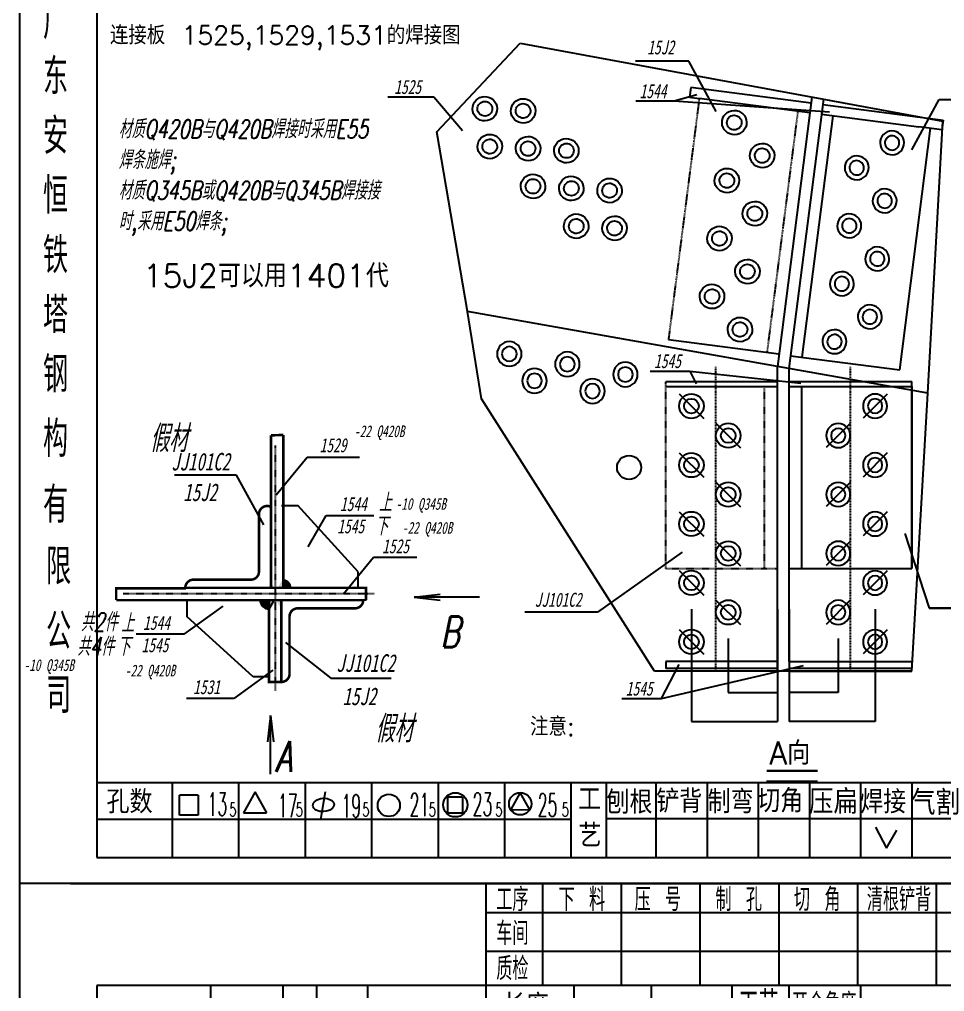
# Model space of a CAD drawing. Header units: millimetres. Extents: x -1378 to 644, y -1773 to 1979.
# Drawn here: x -785.7 to -604.8, y -1582.9 to -1392.9 of the extents above; entities that cross this region are included whole.
import ezdxf
from ezdxf.enums import TextEntityAlignment as Align

# ---------------------------------------------------------------- set-up
doc = ezdxf.new("R2010")
doc.units = ezdxf.units.MM
for name, pattern in [('LPY5', [0.5, 0.25, -0.125, 0, -0.125]), ('LPY8', [0.009000000000000001, 0.005, -0.004]), ('LPY9', [0.025, 0.015, -0.005, 0, -0.005])]:
    doc.linetypes.add(name, pattern=pattern)
for name, color, linetype in [('1', 7, 'Continuous'), ('19', 7, 'Continuous'), ('21', 7, 'Continuous'), ('22', 7, 'Continuous'), ('6', 7, 'Continuous'), ('7', 7, 'Continuous')]:
    doc.layers.add(name, color=color, linetype=linetype)
doc.styles.add('hz', font='txt.shx', dxfattribs={"width": 0.7, "oblique": 12, "bigfont": 'hztxt.shx'})
doc.dimstyles.new('ISO-25', dxfattribs={"dimscale": 0.001, "dimtxt": 2.5, "dimasz": 2.5, "dimexe": 1.25, "dimexo": 0.625, "dimtad": 1, "dimtxsty": 'Standard', "dimcen": 2.5, "dimadec": 0, "dimazin": 0, "dimtfac": 1, "dimtmove": 0, "dimatfit": 3, "dimfxl": 0, "dimarcsym": 0})

# ---------------------------------------------------------------- blocks, each defined once
blk = doc.blocks.new('d1')
at = {"color": 30}
blk.add_line((1, 1), (-1, -1), dxfattribs=at)
at = {"color": 21}
for radius in [1, 0.6]:
    blk.add_circle((0, 0), radius, dxfattribs=at)
blk = doc.blocks.new('d0')
at = {"color": 21}
for radius in [1, 0.6]:
    blk.add_circle((0, 0), radius, dxfattribs=at)
blk = doc.blocks.new('c0')
at = {"color": 21}
blk.add_circle((0, 0), 1, dxfattribs=at)
blk = doc.blocks.new('*D120')
at = {"layer": '1', "color": 0, "lineweight": -2}
for p, q in [((-654.3160713212834, -1508.166109338882), (-654.3160713212834, -1530.162613357081)), ((-637.5160713222738, -1508.166109338882), (-637.5160713222738, -1530.162613357081)), ((-654.3135713212833, -1530.161363357081), (-637.5185713222738, -1530.161363357081))]:
    blk.add_line(p, q, dxfattribs=at)
at = {"layer": '1', "color": 0}
for points in [[(-654.3135713212833, -1530.160946690415), (-654.3135713212833, -1530.161780023748), (-654.3160713212834, -1530.161363357081)], [(-637.5185713222738, -1530.160946690415), (-637.5185713222738, -1530.161780023748), (-637.5160713222738, -1530.161363357081)]]:
    blk.add_solid(points, dxfattribs=at)
at = {"layer": 'Defpoints', "color": 0}
for p in [(-654.3160713212834, -1508.165484338882, -0.005358334493692849), (-637.5160713222738, -1508.165484338882, -0.005540782653189367), (-637.5160713222738, -1530.161363357081)]:
    blk.add_point(p, dxfattribs=at)
at = {"layer": '1', "color": 0, "insert": (-645.9160713217786, -1530.159488357081), "char_height": 0.0025, "attachment_point": 5}
blk.add_mtext('176', dxfattribs=at)
blk = doc.blocks.new('*D121')
at = {"layer": '1', "color": 0, "lineweight": -2}
for p, q in [((-647.116171172046, -1513.926109338881), (-647.116171172046, -1524.474274561481)), ((-637.5160713222733, -1513.926109338881), (-637.5160713222733, -1524.474274561481)), ((-647.113671172046, -1524.473024561481), (-637.5185713222734, -1524.473024561481))]:
    blk.add_line(p, q, dxfattribs=at)
at = {"layer": '1', "color": 0}
for points in [[(-647.113671172046, -1524.472607894814), (-647.113671172046, -1524.473441228148), (-647.116171172046, -1524.473024561481)], [(-637.5185713222734, -1524.472607894814), (-637.5185713222734, -1524.473441228148), (-637.5160713222733, -1524.473024561481)]]:
    blk.add_solid(points, dxfattribs=at)
at = {"layer": 'Defpoints', "color": 0}
for p in [(-647.116171172046, -1513.925484338881, -0.005333489610512714), (-637.5160713222733, -1513.925484338881, -0.005540782653189171), (-637.5160713222733, -1524.473024561481)]:
    blk.add_point(p, dxfattribs=at)
at = {"layer": '1', "color": 0, "insert": (-642.3161212471597, -1524.471149561481), "char_height": 0.0025, "attachment_point": 5}
blk.add_mtext('101', dxfattribs=at)
blk = doc.blocks.new('*D122')
at = {"layer": '1', "color": 0, "lineweight": -2}
for p, q in [((-635.212081514014, -1508.166109338853), (-635.212081514014, -1530.162613357081)), ((-618.4118213535205, -1508.166109338853), (-618.4118213535205, -1530.162613357081)), ((-618.4143213535206, -1530.161363357081), (-635.209581514014, -1530.161363357081))]:
    blk.add_line(p, q, dxfattribs=at)
at = {"layer": '1', "color": 0}
for points in [[(-635.209581514014, -1530.160946690415), (-635.209581514014, -1530.161780023748), (-635.212081514014, -1530.161363357081)], [(-618.4143213535206, -1530.160946690415), (-618.4143213535206, -1530.161780023748), (-618.4118213535205, -1530.161363357081)]]:
    blk.add_solid(points, dxfattribs=at)
at = {"layer": 'Defpoints', "color": 0}
for p in [(-635.212081514014, -1508.165484338853, -0.005622505473188362), (-618.4118213535205, -1508.165484338853, -0.005748254989205156), (-635.212081514014, -1530.161363357081)]:
    blk.add_point(p, dxfattribs=at)
at = {"layer": '1', "color": 0, "insert": (-626.8119514337673, -1530.159488357081), "char_height": 0.0025, "attachment_point": 5}
blk.add_mtext('176', dxfattribs=at)
blk = doc.blocks.new('*D123')
at = {"layer": '1', "color": 0, "lineweight": -2}
for p, q in [((-635.2120815140145, -1513.926109338855), (-635.2120815140145, -1524.474274561481)), ((-625.6117215005219, -1513.926109338855), (-625.6117215005219, -1524.474274561481)), ((-625.6142215005219, -1524.473024561481), (-635.2095815140144, -1524.473024561481))]:
    blk.add_line(p, q, dxfattribs=at)
at = {"layer": '1', "color": 0}
for points in [[(-635.2095815140144, -1524.472607894814), (-635.2095815140144, -1524.473441228148), (-635.2120815140145, -1524.473024561481)], [(-625.6142215005219, -1524.472607894814), (-625.6142215005219, -1524.473441228148), (-625.6117215005219, -1524.473024561481)]]:
    blk.add_solid(points, dxfattribs=at)
at = {"layer": 'Defpoints', "color": 0}
for p in [(-635.2120815140145, -1513.925484338855, -0.005622505473187736), (-625.6117215005219, -1513.925484338855, -0.005567028138065985), (-635.2120815140145, -1524.473024561481)]:
    blk.add_point(p, dxfattribs=at)
at = {"layer": '1', "color": 0, "insert": (-630.4119015072681, -1524.471149561481), "char_height": 0.0025, "attachment_point": 5}
blk.add_mtext('101', dxfattribs=at)
blk = doc.blocks.new('xytfsc')
at = {"color": 243}
for p, q in [((-0.08180189302063978, 0.1756660281181866), (-0.08180189302063978, -0.03550000000000003)), ((0.2119981069793931, 0.1756660281181865), (-0.08180189302063978, 0.1756660281181865)), ((0.009343547070755576, 0.1756660281181865), (0.009343547070755576, 0.155714770919089)), ((0.02043905911145261, 0.1756660281181865), (0.02043905911145261, 0.1557118104779665)), ((0.03583905911145224, 0.1756660281181865), (0.03583905911145224, 0.1557118104779665)), ((0.05123905911145188, 0.1756660281181865), (0.05123905911145188, 0.1557118104779665)), ((0.0666390591114514, 0.1756660281181865), (0.06663905911145152, 0.1557118104779665)), ((0.08203905911145126, 0.1756660281181865), (0.08203905911145115, 0.1557118104779665)), ((0.09743905911145079, 0.1756660281181865), (0.09743905911145079, 0.1557118104779665)), ((0.1590390591114492, 0.1699052611793964), (0.009343547070755465, 0.1699052611793964)), ((0.1590390591114492, 0.1623816372641632), (0.009343547070755465, 0.1623816372641632)), ((-0.06670189302062168, 0.1556999999999807), (-0.06670189302062168, -0.03041769200676575)), ((0.2069206040023625, 0.1556999999999807), (-0.06670189302062168, 0.1556999999999807)), ((-0.04446205990117902, 0.155710395888902), (-0.04446205990117902, 0.1402103958889274)), ((-0.01376276607479154, 0.1557706927281533), (-0.01376276607479154, 0.1402706927281788)), ((0.009343547070755576, 0.155714770919089), (0.009343547070755576, 0.1402147709191144)), ((0.02656845232527816, 0.1557985932079323), (0.02656845232527816, 0.1402985932079577)), ((0.04170315627649701, 0.1557985932079323), (0.04170315627649701, 0.1402985932079577)), ((0.05749081008329371, 0.1556970395588582), (0.05749081008329371, 0.1401970395588268)), ((0.06860905819851781, 0.1556999999999807), (0.06860905819851781, 0.1401970395588268)), ((0.08264511791261897, 0.1556970395588582), (0.08264511791261897, 0.1401970395588268)), ((-0.06670189302062168, -0.01580359560226546), (0.2069206040023625, -0.01580359560226546)), ((-0.05192775084779611, -0.01580359560226546), (-0.05192775084779611, -0.03041769200676575)), ((-0.0389277508478193, -0.03041769200676575), (-0.0389277508478193, -0.01580359560226546)), ((-0.02592775084778565, -0.01580359560226546), (-0.02592775084778565, -0.03041769200676575)), ((-0.01292775084780884, -0.03041769200676575), (-0.01292775084780884, -0.01580359560226546)), ((7.224915222481254e-05, -0.01580359560226546), (7.224915222481254e-05, -0.03041769200676575)), ((0.01307224915220162, -0.0302819796132649), (0.01307224915220162, -0.01580359560226546)), ((0.0426919161558027, -0.03036583533575871), (0.0426919161558027, -0.01570061183649435)), ((0.05269191615579361, -0.03036583533575871), (0.05269191615579361, -0.01570061183649435)), ((0.06269191615578451, -0.03036583533575871), (0.06269191615578451, -0.01570061183649435)), ((0.07269191615577542, -0.03036583533575871), (0.07269191615577542, -0.01570061183649435)), ((0.08269191615576632, -0.03036583533575871), (0.08269191615576632, -0.01570061183649435)), ((0.09269191615581407, -0.03036583533575871), (0.09269191615581407, -0.01570061183649435)), ((-0.05048480263676025, -0.02216373035882774), (-0.05048480263676025, -0.01822926644671091)), ((-0.04686708076590718, -0.01822926644671091), (-0.05048480263676025, -0.01822926644671091)), ((-0.04686708076590718, -0.01822926644671091), (-0.04686708076590718, -0.02216373035882774)), ((-0.03572373924024019, -0.01759791586492659), (-0.03800989078163808, -0.02169668912300543)), ((-0.03346529881744742, -0.02166899407642225), (-0.03572373924024019, -0.01759791586492659)), ((-0.02200695944068853, -0.01759838219815996), (-0.02293684695340004, -0.02300541378001347)), ((0.004830003859665921, -0.01861207898791511), (0.00193582636299483, -0.01861207898791511)), ((0.00193582636299483, -0.02175965011757447), (0.00193582636299483, -0.01861207898791511)), ((0.004830003859665921, -0.01861207898791511), (0.004830003859665921, -0.02175965011757447)), ((0.01611402239055282, -0.01775831488304042), (0.01428510115741177, -0.02103733348950348)), ((0.01792077472882114, -0.02101517745221421), (0.01611402239055282, -0.01775831488304042)), ((-0.04686708076590718, -0.02216373035882774), (-0.05048480263676025, -0.02216373035882774)), ((-0.03800005462673595, -0.02172372488995328), (-0.03347897966173774, -0.02172372488995328)), ((0.004830003859665921, -0.02175965011757447), (0.00193582636299483, -0.02175965011757447)), ((0.01431171815258325, -0.02108781472843296), (0.01794739172399262, -0.02107673604096866)), ((0.02607224915217843, -0.02298197961327836), (-0.06670189302062168, -0.02298197961327836)), ((0.03293604349468582, -0.02282133209506404), (0.2069206040023625, -0.02282133209506404)), ((-0.06670189302062168, -0.03041769200676575), (0.2069206040023625, -0.03041769200676575)), ((-0.07180189302064888, -0.03550000000000003), (-0.08180189302063978, -0.03550000000000003)), ((-0.07180189302064888, -0.03550000000000003), (0.2119981069793931, -0.03550000000000003))]:
    blk.add_line(p, q, dxfattribs=at)
at = {"color": 25}
for p, q in [((-0.03023245648975659, 0.1401430030857814), (-0.03023245648975659, 0.1556430030858127)), ((-0.02369509745372567, 0.1402529613678912), (-0.02369509745372567, 0.1557529613679225)), ((0.02607224915217843, -0.0302819796132649), (0.02607224915217843, -0.01568197961323498)), ((0.03297843533735489, -0.03048923032871292), (0.03297843533735489, -0.015889230328683))]:
    blk.add_line(p, q, dxfattribs=at)
at = {"color": 243}
for centre, radius in [((-0.009582155382162783, -0.02025092920551791), 0.00217561732827997), ((0.003407718477063226, -0.02014333020655207), 0.002369953329622078), ((0.01609636409548842, -0.0199313602378634), 0.00217561732827997)]:
    blk.add_circle(centre, radius, dxfattribs=at)
blk.add_ellipse((-0.02237046103383078, -0.02015827340265836), major_axis=(-0.002062659495382668, -0.0001351756295155492), ratio=0.631198260949918, dxfattribs=at)
at = {"color": 243, "style": 'hz'}
for s, height, width, p in [('工序', 0.0045, 0.7, (0.01141078938846307, 0.1702582894362837)), ('下 料', 0.0045, 0.7, (0.02359805093865874, 0.1702582894362837)), ('压 号', 0.0045, 0.7, (0.03844793515955247, 0.1702582894362837)), ('制 孔', 0.0045, 0.7, (0.05425820382671931, 0.1702582894362837)), ('切 角', 0.0045, 0.7, (0.06959885115699593, 0.1702582894362837)), ('清根铲背 ', 0.0045, 0.7, (0.08384982621404846, 0.1702582894362837)), ('车间', 0.0045, 0.7, (0.01141078938846307, 0.1636468545306323)), ('质检', 0.0045, 0.7, (0.01141078938846307, 0.156762344220953)), ('工艺', 0.0056, 0.7, (0.0587989906382228, 0.1490577820888024)), ('开合角度', 0.0045, 0.7, (0.06923366991591651, 0.1497418554182122)), ('广', 0.006999999999999999, 0.7, (-0.07719585007359397, 0.1295954538279165)), ('东', 0.006999999999999999, 0.7, (-0.07719585007359397, 0.1187447526499018)), ('安', 0.006999999999999999, 0.7, (-0.07719585007359397, 0.1070945280846008)), ('恒', 0.006999999999999999, 0.7, (-0.07719585007359397, 0.09542786141794474)), ('铁', 0.006999999999999999, 0.7, (-0.07719585007359397, 0.08376119475123184)), ('塔', 0.006999999999999999, 0.7, (-0.07719585007359397, 0.07209452808457578)), ('钢', 0.006999999999999999, 0.7, (-0.07719585007359397, 0.06049329061205705)), ('构', 0.006999999999999999, 0.7, (-0.07719585007359397, 0.04788110145058405)), ('有', 0.006999999999999999, 0.7, (-0.07719585007359397, 0.03500140037114258)), ('限', 0.006999999999999999, 0.7, (-0.07658584270095103, 0.02293366727998497)), ('公', 0.006999999999999999, 0.7, (-0.07658584270095103, 0.01031732387083545)), ('司', 0.006999999999999999, 0.7, (-0.07658584270095103, -0.002230952025500332)), ('13', 0.0045, 0.5, (-0.04502721137996046, -0.02227006754184052)), ('17', 0.0045, 0.5, (-0.03130114412024965, -0.02253916149793261)), ('19', 0.0045, 0.5, (-0.01885191850092893, -0.02259557977048238)), ('21', 0.0045, 0.5, (-0.00553038687158447, -0.02237613483582485)), ('23', 0.0045, 0.5, (0.006791355083094586, -0.02228307153647896)), ('25', 0.0045, 0.5, (0.01951661638022928, -0.02242476536251664)), ('5', 0.002693249999999999, 0.6, (-0.04077264305934192, -0.02242096852363423)), ('5', 0.002693249999999999, 0.6, (-0.02777264305936511, -0.02242096852363423)), ('5', 0.002693249999999999, 0.6, (-0.0147726430593883, -0.02242096852363423)), ('5', 0.002693249999999999, 0.6, (-0.00177264305935465, -0.02242096852363423)), ('5', 0.002693249999999999, 0.6, (0.01122735694062216, -0.02242096852363423)), ('5', 0.002693249999999999, 0.6, (0.02422735694065581, -0.02242096852363423))]:
    blk.add_text(s, height=height, dxfattribs=dict(at, width=width)).set_placement(p)
at = {"color": 25, "style": 'hz'}
for s, height, p in [('长度', 0.004500000000000001, (0.01268450122748221, 0.1495456455800895)), ('工', 0.0045, (0.02740716187170678, -0.02128382374563492)), ('刨根', 0.0045, (0.03295636141248737, -0.02187364499558092)), ('铲背', 0.0045, (0.04268726910831278, -0.02168679435850257)), ('制弯', 0.0045, (0.05274347044380023, -0.02179229979843561)), ('切角', 0.0045, (0.06242599489652834, -0.02161270702770074)), ('焊接', 0.0045, (0.08255816148815087, -0.02181036329294378)), ('艺', 0.0045, (0.02748576950156634, -0.02837945118942392))]:
    blk.add_text(s, height=height, dxfattribs=at).set_placement(p)
at = {"color": 243, "style": 'hz'}
for s, height, p in [('孔数', 0.0045, (-0.06478007560255661, -0.02179219429489015)), ('压扁', 0.0048, (0.07253166959404156, -0.02191633846563085)), ('气割', 0.0048, (0.09248400186405037, -0.02209650407114444))]:
    blk.add_text(s, height=height, dxfattribs=at).set_placement(p)

msp = doc.modelspace()

# ---------------------------------------------------------------- hatches: boundary and pattern name
at = {"layer": '1'}
h = msp.add_hatch(color=7, dxfattribs=at)
h.paths.add_polyline_path([(-734.3142100100386, -1502.525433370054), (-734.3142100100386, -1504.275518262759), (-735.3270618717409, -1504.275518262759)])
h.paths.add_polyline_path([(-736.714210010033, -1502.525433369996), (-735.7013581482738, -1504.275518262759), (-736.714210010033, -1504.275518262759)])
h.paths.add_polyline_path([(-735.3270618717693, -1506.675518262782), (-734.3142100100386, -1506.675518262782), (-734.3142100100386, -1508.425603155487)])
h.paths.add_polyline_path([(-736.714210010033, -1506.675518262782), (-735.7013581482738, -1506.675518262782), (-736.714210010033, -1508.425603155545)])
at = {"layer": '6', "ltscale": 0.0005}
for points in [[(-734.245724212625, -1504.026549038954), (-732.4956393199193, -1504.026549038954, 0.4142135623730951), (-734.245724212625, -1502.27646414622)], [(-736.8774850852708, -1506.426549038948), (-738.6275699779765, -1506.426549038948, 0.414213562373095), (-736.8774850852708, -1508.176633931682)]]:
    msp.add_hatch(color=256, dxfattribs=at).paths.add_polyline_path(points)

# ---------------------------------------------------------------- linework, layer by layer
at = {"color": 201, "linetype": 'LPY5'}
msp.add_line((-649.5156514285015, -1520.343331394723, -0.005540782653442375), (-649.5156514285015, -1460.817135279103, -0.00554078265344438), dxfattribs=at)
at = {"color": 201, "linetype": 'LPY5', "extrusion": (-1.716418739796715e-05, -1.05472876220406e-16, -0.9999999998526954)}
msp.add_line((-623.2116763041626, -1520.343331394723, -0.005828476497670868), (-623.2116763041626, -1460.817204096418, -0.005828476497677146), dxfattribs=at)
at = {"color": 3}
msp.add_arc((-736.8774850852708, -1506.426549038948), 1.750084892722548, 180, 270, dxfattribs=at)
at = {"layer": '1', "color": 7}
for p, q in [((-657.687675494437, -1408.847223921359), (-653.2480934355448, -1407.613310588662)), ((-654.4474587850929, -1406.221739749803, -6.85180086443258), (-654.6889954883546, -1408.110108598855, -6.602555782404497)), ((-654.6889954883546, -1408.110108598855, -6.602555782404497), (-652.7847479654879, -1408.355257313772, -6.614534063976024)), ((-665.1864951230581, -1408.847223921359), (-657.687675494437, -1408.847223921359)), ((-657.687675494437, -1408.847223921359), (-627.3245832262983, -1410.973256989969)), ((-605.1281678963593, -1412.57316050169, -7.160895962642028), (-605.3697045996211, -1414.461529350742, -6.911650880614516)), ((-605.3697045996211, -1414.461529350742, -6.911650880614516), (-609.8446907412855, -1413.885454927754, -6.883696085088524)), ((-637.2102448545018, -1458.349173490244, -0.519224548333189), (-658.8234515943553, -1455.56671489939, -0.3831118370629739)), ((-662.3833225259166, -1461.655948779004, 0.2070501861212), (-654.6560852826782, -1461.655948779004, 0.2070501861212)), ((-654.6560852826782, -1461.655948779004, 0.2070501861212), (-653.3656482972389, -1464.157168534118)), ((-654.6560852826782, -1461.655948779004, 0.2070501861212), (-632.9535198223674, -1464.003771663012)), ((-734.4774850853063, -1487.915602539477), (-731.2699130197543, -1487.915602539477)), ((-719.4613663896012, -1500.912501842904), (-731.2699130197543, -1487.915602539477)), ((-719.4613663896009, -1503.999996450417), (-719.4613663896012, -1500.912501842904)), ((-717.9273674842909, -1506.426549038948), (-717.9273674842909, -1504.026549038954)), ((-752.988431584775, -1506.426549038948), (-752.988431584775, -1509.6341211045)), ((-736.8774850852708, -1508.176633931683), (-735.8646332235401, -1506.426549038977)), ((-708.5449996853276, -1505.831201984094, 0.001180986665118625), (-703.4324035150496, -1505.243932239622, 0.001180986665118625)), ((-708.5449996853276, -1505.831201984094, 0.001180986665118625), (-703.4324035150496, -1506.418471728565, 0.001180986665118625)), ((-695.7567163875331, -1505.831201984094, 0.001180986665118625), (-708.5449996853276, -1505.831201984094, 0.001180986665118625)), ((-739.9915322813483, -1521.442667734653), (-752.988431584775, -1509.6341211045)), ((-660.1910601370703, -1525.684071402018), (-656.716231593812, -1518.983482029963)), ((-660.1910601370703, -1525.684071402018), (-632.4332824946547, -1519.235259013235)), ((-659.307711307367, -1518.423262577407, -0.005540782653073922), (-659.307711307367, -1519.788906245061, -0.005540782653073922)), ((-736.9040376738363, -1521.442667734653), (-739.9915322813483, -1521.442667734653)), ((-667.9182973803087, -1525.684071402018), (-660.1910601370703, -1525.684071402018)), ((-736.5755216262903, -1528.995172708235, 0.001864313363287001), (-737.1627913707619, -1534.107768878513, 0.001864313363287001)), ((-736.5755216262903, -1540.448985998736, 0.001864313363287001), (-736.5755216262903, -1528.995172708235, 0.001864313363287001)), ((-736.5755216262903, -1528.995172708235, 0.001864313363287001), (-735.9882518817619, -1534.107768878513, 0.001864313363287001)), ((-639.6293170392032, -1541.785134778518), (-629.6615740586963, -1541.785134778518)), ((-618.3344461629024, -1550.78670742456), (-616.2030871095653, -1554.918217398302)), ((-616.2030871095653, -1554.918217398302), (-614.1570013154826, -1551.383023775429))]:
    msp.add_line(p, q, dxfattribs=at)
for points, const_width in [([(-736.5031888087663, -1474.215870967848), (-734.1031888087718, -1474.139992943328)], 0.5), ([(-736.5031888087663, -1474.215870967848), (-736.5031888087663, -1504.026549038954)], 0.4999999999999999), ([(-734.1031888087718, -1504.026549038954), (-734.1031888087718, -1474.139992943328)], 0.4999999999999999), ([(-738.8517813617716, -1489.62654903896), (-738.8517813617716, -1500.826549038964)], 0.5), ([(-740.4517813617679, -1502.426549038959), (-751.6517813617702, -1502.426549038959)], 0.5), ([(-753.1077565688413, -1504.101884748652), (-766.7710182173246, -1504.101884748652), (-766.7710182173246, -1506.426549038948)], 0.5), ([(-717.9273674842909, -1506.426549038948), (-717.9273674842909, -1504.026549038954), (-753.2517813617949, -1504.026549038954)], 0.5), ([(-753.2517813617949, -1506.426549038948), (-766.7710182173246, -1506.426549038948)], 0.5), ([(-718.4774850852853, -1506.426549038948), (-753.8018989627892, -1506.426549038948)], 0.5), ([(-736.8774850852992, -1506.426549038948), (-736.8774850852992, -1522.42654903897), (-734.4774850853048, -1522.42654903897), (-734.4774850853048, -1506.426549038948)], 0.4999999999999999), ([(-731.2774850852838, -1508.026549038947), (-720.0774850852815, -1508.026549038947)], 0.5), ([(-732.8774850852801, -1520.826549038971), (-732.8774850852801, -1509.626549038941)], 0.5), ([(-639.6293170392033, -1539.793769285934), (-629.6615740586964, -1539.793769285934)], 0.5)]:
    msp.add_lwpolyline(points, dxfattribs=dict(at, const_width=const_width))
at = {"layer": '1', "color": 7, "const_width": 0.5}
for points in [[(-736.4704165183844, -1488.230315182635, 0.5728930871038812), (-738.8517813617716, -1489.62654903896, -1)], [(-740.4517813617679, -1502.426549038959, 0.414213562373095), (-738.8517813617716, -1500.826549038964, 0.9999999999999999)], [(-751.6517813617702, -1502.426549038959, 0.414213562373095), (-753.2517813617949, -1504.026549038954, 0.414213562373095)], [(-720.0774850852815, -1508.026549038947, 0.414213562373095), (-718.4774850852853, -1506.426549038948, 0.414213562373095)], [(-731.2774850852838, -1508.026549038947, 0.414213562373095), (-732.8774850852801, -1509.626549038941, 0.9999999999999999)], [(-734.4774850852764, -1522.42654903897, 0.414213562373095), (-732.8774850852801, -1520.826549038971, -1)]]:
    msp.add_lwpolyline(points, format="xyb", dxfattribs=at)
at = {"layer": '1', "color": 7}
for centre, radius, start, end in [((-737.2517813617753, -1489.626549038959), 1.6, 60.7676118047745, 180), ((-751.6517813617702, -1504.026549038954), 1.600000000000046, 90, 180), ((-720.0774850852815, -1506.426549038948), 1.600000000000046, 270, 0), ((-734.4774850852764, -1520.826549038972), 1.6, 270, 0)]:
    msp.add_arc(centre, radius, start, end, dxfattribs=at)
at = {"layer": '21', "color": 53, "linetype": 'LPY8', "extrusion": (-0.02271091724813018, -0.1279652602530125, -0.991518586011441)}
msp.add_line((-652.7847479654879, -1408.355257313772, -6.614534063976024), (-658.8234515943549, -1455.56671489939, -0.3831118370630474), dxfattribs=at)
at = {"layer": '21', "color": 53, "linetype": 'LPY8', "extrusion": (0.02271091724813019, 0.1279652602530126, 0.991518586011441)}
msp.add_line((-639.4950531899274, -1458.05273799646, -0.5049865712286022), (-633.4566356083911, -1410.84351677021, -6.736113621923988), dxfattribs=at)
at = {"layer": '21', "color": 53, "linetype": 'LPY8'}
for p, q in [((-659.307711307367, -1500.276158855779, -0.005540782653041072), (-659.3077113073668, -1463.657204096417, -0.005540782652974782)), ((-640.0117113073677, -1500.276158855779, -0.005540782653317489), (-640.0117113073677, -1464.657135279104, -0.005540782653318688)), ((-659.3452380534438, -1500.276158855779, -8.172282018189247e-05), (-637.5157113073674, -1500.276158855779, -8.172282026567507e-05))]:
    msp.add_line(p, q, dxfattribs=at)
at = {"layer": '21', "color": 210, "linetype": 'LPY9', "ltscale": 0.5}
for p, q in [((-735.6774850852878, -1476.222524059167), (-735.6774850852878, -1524.11476950725)), ((-716.3650534242242, -1505.226549038965), (-765.4065082201078, -1505.226549038965))]:
    msp.add_line(p, q, dxfattribs=at)
at = {"layer": '22', "color": 132, "extrusion": (0.02825759810428007, 0.1594490366821741, 0.9868016583136165)}
for p, q in [((-704.0623028082981, -1414.895120679691, -5.512917678341436), (-687.7834079916246, -1397.577000096049, -8.777363055362828)), ((-687.7834079916246, -1397.577000096049, -8.777363055362828), (-605.171674640392, -1412.818655833589, -8.68022280002623)), ((-608.1147056435274, -1465.964346449535, -0.008579326666406291), (-605.171674640392, -1412.818655833589, -8.68022280002623)), ((-605.171674640392, -1412.818655833589, -8.68022280002623), (-605.171674640392, -1412.818655833589, -8.68022280002623)), ((-698.1041078552745, -1450.022460691265, -0.007600371794400763), (-704.0623028082981, -1414.895120679691, -5.512917678341436))]:
    msp.add_line(p, q, dxfattribs=at)
at = {"layer": '22', "color": 132, "extrusion": (-1.112295693273605e-05, -1.379596717299258e-06, -0.9999999999371882)}
for p, q in [((-695.3682332090568, -1467.081237180405, -0.006140628168566754), (-698.1041078552624, -1450.02246069134, -0.007600371794065199)), ((-608.1147056435274, -1465.964346449535, -0.008579326666490222), (-698.1041078552745, -1450.022460691265, -0.007600371794484695)), ((-698.1041078552624, -1450.02246069134, -0.007600371794065199), (-698.1041078552745, -1450.022460691265, -0.007600371794484695)), ((-611.2117215005225, -1520.343331394723, -0.006034445970838187), (-608.1147056435274, -1465.964346449535, -0.008579326666490222)), ((-661.5157113059512, -1520.343262577405, -0.005540782653658038), (-695.3682332090568, -1467.081237180405, -0.006140628168566754)), ((-611.2117215005225, -1520.343331394723, -0.006034445970838187), (-661.5157113059512, -1520.343262577405, -0.005540782653658038))]:
    msp.add_line(p, q, dxfattribs=at)
at = {"layer": '6', "color": 8, "extrusion": (-0.02271091724813018, -0.1279652602530125, -0.991518586011441)}
for p, q in [((-630.9300018776908, -1409.249326379068, -6.999732641837085), (-654.4474587850929, -1406.221739749803, -6.85180086443258)), ((-631.1715385809516, -1411.137695228113, -6.75048755980932), (-652.7847479654879, -1408.355257313772, -6.614534063976024))]:
    msp.add_line(p, q, dxfattribs=at)
at = {"layer": '6', "color": 8, "extrusion": (0.0227109172481302, 0.1279652602530126, 0.991518586011441)}
msp.add_line((-630.7821736057183, -1408.093583587053, -7.152278690848155), (-637.5180274601743, -1460.755462377122, -0.2014574541110646), dxfattribs=at)
at = {"layer": '6', "color": 8, "extrusion": (-0.02266787190153578, -0.1279708016947238, -0.9915188558454475)}
for p, q in [((-628.5134495265968, -1408.512157438185, -7.150402212984463), (-635.247219266245, -1461.157742317521, -0.2017316032918366)), ((-632.6405031624117, -1458.937461302973, -0.5478872473541392), (-626.6020855808764, -1411.728240076719, -6.779014298049479)), ((-613.5980090265135, -1461.388841815509, -0.6668438235349053), (-607.5595914449777, -1414.179620589259, -6.897970874230587)), ((-634.9256024587198, -1458.643295641469, -0.5336124582123518), (-613.598009026514, -1461.388841815509, -0.6668438235345933))]:
    msp.add_line(p, q, dxfattribs=at)
at = {"layer": '6', "color": 8, "extrusion": (0.02266787190153579, 0.1279708016947239, 0.9915188558454474)}
for p, q in [((-628.6456481739223, -1409.545705566166, -7.013984590935819), (-605.1281678963593, -1412.57316050169, -7.160895962642028)), ((-628.8871848771832, -1411.434074415215, -6.76473950890795), (-609.8446907412855, -1413.885454927754, -6.883696085088524))]:
    msp.add_line(p, q, dxfattribs=at)
at = {"layer": '6', "color": 8}
for p, q in [((-637.5157113073674, -1520.343262577409, -0.005540782653207793), (-637.5157113073674, -1460.755872318678, -0.005540782653209897)), ((-659.307711307367, -1463.657204096417, -0.005622505473158484), (-637.5157113073674, -1463.657204096417, -0.005622505473242123)), ((-659.307711307367, -1464.657204096418, -0.005622505473158484), (-637.5157113073674, -1464.657204096418, -0.005622505473242123)), ((-635.2117214991085, -1500.276158855779, -8.172282027451788e-05), (-611.2117215026443, -1500.276158855779, -8.172282036663084e-05)), ((-637.5157113073674, -1518.423262577407, -0.005540782653020337), (-659.307711307367, -1518.423262577407, -0.005540782653073922)), ((-637.5157113073674, -1519.788906245061, -0.005540782653020337), (-659.307711307367, -1519.788906245061, -0.005540782653073922)), ((-611.2117215026443, -1519.788906245061, -0.005540782652955656), (-635.2117214991085, -1519.788906245061, -0.005540782653014671)), ((-637.5157113073674, -1520.343262577409, -0.005540782653070926), (-661.5157113059525, -1520.343262577405, -0.005540782653154525))]:
    msp.add_line(p, q, dxfattribs=at)
at = {"layer": '6', "color": 8, "extrusion": (-1.716418739796715e-05, -1.05472876220406e-16, -0.9999999998526954)}
for p, q in [((-635.2117214991085, -1518.423331394725, -0.005622505473245136), (-635.2117214991085, -1461.164030850778, -0.005622505473251346)), ((-635.2117214991085, -1463.657204096417, -0.005622505473250966), (-611.211721502644, -1463.657204096417, -0.006034445970822367)), ((-635.2117214991085, -1464.657204096418, -0.005622505473250966), (-611.211721502644, -1464.657204096418, -0.006034445970822367)), ((-611.2117215005234, -1500.276158855779, -0.005883145700970112), (-611.2117215005234, -1463.657204096417, -0.005883145700974888)), ((-611.211721502644, -1464.657204096418, -0.006034445970822367), (-611.2117215026443, -1500.276158855779, -0.006034445970819286)), ((-635.2117214991085, -1518.423331394725, -0.005622505472800122), (-611.2117215005234, -1518.423331394725, -0.006034445970242457)), ((-635.2117214991094, -1520.343331394723, -0.005622505472711815), (-611.2117215005225, -1520.343331394723, -0.006034445970297787))]:
    msp.add_line(p, q, dxfattribs=at)
at = {"layer": '6', "ltscale": 0.0005}
for p, q in [((-738.8517813617716, -1489.626549038959), (-738.8517813617716, -1500.826549038962)), ((-734.1031888087718, -1488.026549038963), (-734.1031888087718, -1504.026549038954)), ((-751.6517813617702, -1502.426549038958), (-740.4517813617679, -1502.426549038958)), ((-717.9273674842909, -1506.426549038948), (-753.2517813617949, -1506.426549038948)), ((-720.0774850852815, -1508.026549038945), (-731.2774850852838, -1508.026549038945)), ((-732.8774850852801, -1520.826549038972), (-732.8774850852801, -1509.626549038941))]:
    msp.add_line(p, q, dxfattribs=at)
for centre, start, end in [((-740.4517813617679, -1500.826549038962), 270, 0), ((-731.2774850852838, -1509.626549038941), 90, 180)]:
    msp.add_arc(centre, 1.6, start, end, dxfattribs=at)
at = {"layer": '7', "color": 8, "extrusion": (-1.716418739796715e-05, -1.05472876220406e-16, -0.9999999998526954)}
msp.add_line((-632.7157214994764, -1500.276158855779, -0.005665347284953097), (-632.7157214994764, -1464.657204096418, -0.005665347284953604), dxfattribs=at)

# ---------------------------------------------------------------- block references
at = {"layer": '1', "color": 7, "xscale": 1000, "yscale": 1000, "zscale": 1000}
for p in [(-703.8802614664496, -1526.305157173524), (-703.8802614664496, -1737.47118529171)]:
    msp.add_blockref('xytfsc', p, dxfattribs=at)
at = {"layer": '19', "color": 8, "extrusion": (0.0227051935773533, 0.1279910884618831, 0.9915153833697979), "xscale": 2.399999999999939, "yscale": 2.399999999999957, "zscale": 2.400000000000096, "rotation": 327.1923958829974}
for p in [(437.6707541708532, 1496.524572050661, -201.6425837045514), (430.2287698239159, 1495.611079313989, -201.6425837045505), (435.4302395476332, 1503.679828455792, -201.6425837045509), (427.9882552006967, 1502.76633571912, -201.6425837045509), (420.5462708537603, 1501.852842982452, -201.6425837045504), (425.7477405774775, 1509.921592124248, -201.6425837045501), (418.3057562305421, 1509.008099387583, -201.6425837045509), (410.8637718836028, 1508.094606650915, -201.6425837045505), (416.0652416073219, 1516.163355792711, -201.64258370455), (408.6232572603856, 1515.249863056046, -201.6425837045509)]:
    msp.add_blockref('d0', p, dxfattribs=at)
at = {"layer": '19', "color": 8, "extrusion": (0.0227109172481302, 0.1279652602530126, 0.991518586011441), "xscale": 2.39999999999999, "yscale": 2.399999999999929, "zscale": 2.400000000000059, "rotation": 272.7514177734341}
for p in [(389.0677624840162, 1490.649903103105, -201.60432088498), (382.5584595762583, 1496.103725217466, -201.6043208849805), (388.5147697116354, 1502.15662283523, -201.60432088498), (382.0054668038803, 1507.610444949585, -201.6043208849796), (387.9617769392585, 1513.663342567356, -201.6043208849796), (381.4524740314979, 1519.11716468171, -201.6043208849796), (387.4087841668768, 1525.170062299477, -201.6043208849796), (380.8994812591199, 1530.623884413842, -201.6043208849801)]:
    msp.add_blockref('d0', p, dxfattribs=at)
at = {"layer": '19', "color": 8, "extrusion": (-0.02266787190153578, -0.1279708016947238, -0.9915188558454475), "xscale": 2.351999999999918, "yscale": 2.351999999999887, "zscale": 2.351999999999922, "rotation": 267.2675321301249}
for p in [(-358.5012083085093, 1489.0410471496, 201.5852509674456), (-364.4595200426017, 1495.091974456999, 201.5852509674452), (-357.9520212781931, 1500.547949148215, 201.5852509674456), (-363.9103330122866, 1506.598876455614, 201.5852509674456), (-357.4028342478762, 1512.054851146838, 201.5852509674461), (-363.361145981967, 1518.105778454226, 201.5852509674461), (-356.853647217561, 1523.561753145446, 201.5852509674447), (-362.8119589516508, 1529.612680452845, 201.5852509674461)]:
    msp.add_blockref('d0', p, dxfattribs=at)
at = {"layer": '19', "color": 8, "extrusion": (-1.112295692863165e-05, -1.379596694130603e-06, -0.9999999999371882), "xscale": 2.400000000000091, "yscale": 2.399999999999967, "zscale": 2.400000000000034, "rotation": 190.0458896246153}
for p in [(689.9125125470675, -1458.298258536933, 0.01736579991013508), (678.5691330630743, -1460.307771383907, 0.01736579991013503), (684.9943901226858, -1463.556782266914, 0.01736579990993174), (667.2257535790833, -1462.317284230875, 0.01736579991013498), (673.6510106386942, -1465.566295113882, 0.0173657999099317)]:
    msp.add_blockref('d0', p, dxfattribs=at)
at = {"layer": '19', "color": 8, "xscale": 2.399999999999864, "yscale": 2.400000000000205, "zscale": 2.400000000000034, "rotation": 90}
for p in [(-654.3157113073673, -1468.497135279104, -0.005540782653287507), (-647.1157113073681, -1474.257135279103, -0.005540782653530729), (-654.3157113073673, -1480.017135279101, -0.005540782653303327), (-647.1157113073672, -1485.777135279104, -0.00554078265349967), (-654.3157113073673, -1491.537135279102, -0.005540782653450126), (-647.1157113073672, -1497.297135279104, -0.005540782653562453), (-654.3157113073673, -1503.057135279103, -0.005540782653502916), (-647.1157113073672, -1508.817135279102, -0.005540782653578273), (-654.3157113073673, -1514.577135279101, -0.005540782653565783)]:
    msp.add_blockref('d1', p, dxfattribs=at)
at = {"layer": '19', "color": 8, "extrusion": (-1.716418739796715e-05, -1.05472876220406e-16, -0.9999999998526954), "xscale": 2.351999999999975, "yscale": 2.351999999999919, "zscale": 2.351999999999919, "rotation": 90}
for p in [(618.4117213090321, -1468.497204096419, 0.01652539849740527), (625.6117213090323, -1474.257204096417, 0.01652539849745362), (618.4117213090321, -1480.017204096419, 0.01652539849741731), (625.6117213090319, -1485.777204096418, 0.01652539849747064), (618.4117213090321, -1491.537204096417, 0.01652539849748139), (625.6117213090323, -1497.297204096419, 0.01652539849741383), (618.4117213090321, -1503.057204096418, 0.01652539849766621), (625.6117213090323, -1508.81720409642, 0.01652539849743087), (618.4117213090321, -1514.577204096422, 0.01652539849744161)]:
    msp.add_blockref('d1', p, dxfattribs=at)
at = {"layer": '19', "color": 8, "extrusion": (-1.210014183433018e-05, 1.471056763244365e-05, 0.9999999998185929), "xscale": 2.352000000000127, "yscale": 2.351999999999923, "zscale": 2.351999999999979, "rotation": 213.1286938872261}
msp.add_blockref('c0', (-666.5116345975645, -1480.491910560068, -0.0195297337009697), dxfattribs=at)

# ---------------------------------------------------------------- texts
at = {"style": 'hz'}
for s, height, p in [('连接板 1525,1529,1531的焊接图', 3.6, (-767.9857863297667, -1397.795787155999)), ('A向', 4.500000000000001, (-639.0639613100523, -1538.585698380284))]:
    msp.add_text(s, height=height, dxfattribs=at).set_placement(p)
at = {"color": 25, "style": 'hz'}
msp.add_text('15J2可以用1401代', height=4.500000000000001, dxfattribs=at).set_placement((-761.5424469676658, -1445.264506863061))
at = {"extrusion": (0.01206320527016552, -0.001514185422479275, 0.9999260904292457), "style": 'hz', "oblique": 12, "width": 0.7}
for s, p in [('上', (-714.1426571423026, -1489.175310661842, -6.142260412890174)), ('下', (-714.8911386911938, -1493.782338415393, -6.144314274929741)), ('上', (-764.4989373989432, -1512.719610814184, -6.714113678045007)), ('下', (-765.2474189478344, -1517.326638567734, -6.716167540084573))]:
    msp.add_text(s, height=3.6, dxfattribs=at).set_placement(p, align=Align.CENTER)
at = {"extrusion": (-0.01206320527016552, -0.001514185422479275, 0.9999260904292457), "style": 'hz', "oblique": 12, "width": 0.7}
for s, p in [('共2件', (-770.0413791072697, -1512.489296284239, 11.79840191506465)), ('共4件', (-770.7574343261772, -1517.280848967657, 11.81429579207202))]:
    msp.add_text(s, height=3.6, dxfattribs=at).set_placement(p, align=Align.CENTER)
at = {"style": 'hz'}
msp.add_text('注意:', height=3.6, dxfattribs=at).set_placement((-681.4905213430484, -1532.947135510639), align=Align.CENTER)
at = {"insert": (-766.298990222437, -1412.53961361957), "char_height": 3.6, "width": 189.1, "attachment_point": 1, "style": 'hz'}
msp.add_mtext('材质Q420B与Q420B焊接时采用E55\\P焊条施焊;\\P材质Q345B或Q420B与Q345B焊接接\\P时,采用E50焊条;', dxfattribs=at)
at = {"layer": '1', "color": 7, "style": 'hz', "oblique": 12, "width": 0.7}
for s, height, p in [('假材', 5.280000000000001, (-756.4933428480435, -1477.493481927503, 2.21602624767468)), ('B', 6, (-701.5065673605795, -1515.63693927342, 0.001180986665118625)), ('假材', 5.280000000000001, (-712.4481665447013, -1534.236676720141)), ('A', 6, (-734.0851369827681, -1540.017169439565, 0.003728626726574001))]:
    msp.add_text(s, height=height, dxfattribs=at).set_placement(p, align=Align.CENTER)
at = {"layer": '22', "color": 132, "extrusion": (-5.633211163737998e-05, 5.632081607856442e-05, 0.9999999968273294), "oblique": 12, "width": 0.7}
for s, p in [('15J2', (-660.305720283441, -1399.74161625899, -0.04674305021804948)), ('1525', (-709.7704291395388, -1407.480408063543, -4.662338311044265)), ('1529', (-724.3648599545871, -1477.525295630163, -0.04751530390025516)), ('JJ101C2', (-680.3706833302119, -1507.73173500921, -0.05169484010039804))]:
    msp.add_text(s, height=2.7586206896552, rotation=4.674503704794061e-05, dxfattribs=at).set_placement(p, align=Align.CENTER)
at = {"layer": '22', "color": 132, "extrusion": (5.633211163737998e-05, 5.632081607856442e-05, 0.9999999968273294), "oblique": 12, "width": 0.7}
for s, p in [('1544', (-661.8130644156772, -1408.304565394401, -0.1217030658341241)), ('1545', (-658.9813316071726, -1461.063437946114, 0.08253521567122259)), ('1545', (-664.5162947892085, -1525.091548788785, -0.1284328827325897))]:
    msp.add_text(s, height=2.7586206896552, rotation=359.9999532549629, dxfattribs=at).set_placement(p, align=Align.CENTER)
at = {"layer": '22', "color": 132, "oblique": 12, "width": 0.7}
for s, p in [('-22 Q420B', (-720.2601324136709, -1474.569651047708)), ('-10 Q345B', (-712.1217396461894, -1488.773166310522)), ('-22 Q420B', (-710.8949315039274, -1493.446701715967)), ('-10 Q345B', (-784.8491435894134, -1520.280394594795)), ('-22 Q420B', (-765.0550147896761, -1521.348918733775))]:
    msp.add_text(s, height=2.298850574712666, rotation=359.998992298149, dxfattribs=at).set_placement(p)
at = {"layer": '22', "color": 132, "extrusion": (-0.0008479905964386204, -2.783713358311957e-05, 0.9999996400684564), "oblique": 12, "width": 0.7}
for s, height, p in [('JJ101C2', 3.448275862069, (-750.2748813949735, -1481.085895949889, 0.4012772494400759)), ('15J2', 3.448275862069, (-750.3576602258337, -1487.066739510031, 0.4015139346766574)), ('1525', 2.7586206896552, (-712.1407264373524, -1497.268834562465, 0.3725506291457374)), ('JJ101C2', 3.448275862069, (-718.0029158266176, -1520.455738771165, 0.3750068598230965)), ('15J2', 3.448275862069, (-719.2121189536485, -1526.956665081201, 0.3762132202275953))]:
    msp.add_text(s, height=height, rotation=359.999921095837, dxfattribs=at).set_placement(p, align=Align.CENTER)
at = {"layer": '22', "color": 132, "extrusion": (0.01206320527016552, -0.001514185422479275, 0.9999260904292457), "oblique": 12, "width": 0.7}
for s, p in [('1544', (-720.3329379817749, -1489.024088190405, -6.217169625650564)), ('1545', (-720.8555370863636, -1493.377908177049, -6.216881820814067))]:
    msp.add_text(s, height=2.7586206896552, rotation=0.001007701851643005, dxfattribs=at).set_placement(p, align=Align.CENTER)
at = {"layer": '22', "color": 132, "extrusion": (-0.01206320527016552, -0.001514185422479275, 0.9999260904292457), "oblique": 12, "width": 0.7}
for s, p in [('1544', (-758.825174529723, -1512.236971368756, 11.66270631367237)), ('1545', (-759.1192152307384, -1516.590776437613, 11.6728461289802)), ('1531', (-749.0336821496552, -1524.779411032706, 11.56357226624063))]:
    msp.add_text(s, height=2.7586206896552, rotation=359.9989922981484, dxfattribs=at).set_placement(p, align=Align.CENTER)

# ---------------------------------------------------------------- dimensions: what is measured, and where the dimension line sits
at = {"layer": '1', "color": 7}
for base, p1, p2, text, picture, middle in [((-637.5160713222738, -1530.161363357081, -0.005787281671924428), (-654.3160713212834, -1508.165484338882, -0.01114561616561728), (-637.5160713222738, -1508.165484338882, -0.0113280643251138), '176', '*D120', (-645.9160713217786, -1530.159488357081, -0.005787281671924428)), ((-635.212081514014, -1530.161363357081, -0.005787281671924428), (-618.4118213535205, -1508.165484338853, -0.01153553666112958), (-635.212081514014, -1508.165484338853, -0.01140978714511279), '176', '*D122', (-626.8119514337673, -1530.159488357081, -0.005787281671924428)), ((-637.5160713222733, -1524.473024561481, -0.005787281671924428), (-647.116171172046, -1513.925484338881, -0.01112077128243714), (-637.5160713222733, -1513.925484338881, -0.0113280643251136), '101', '*D121', (-642.3161212471597, -1524.471149561481, -0.005787281671924428)), ((-635.2120815140145, -1524.473024561481, -0.005787281671924428), (-625.6117215005219, -1513.925484338855, -0.01135430980999041), (-635.2120815140145, -1513.925484338855, -0.01140978714511216), '101', '*D123', (-630.4119015072681, -1524.471149561481, -0.005787281671924428))]:
    dim = msp.add_linear_dim(base=base, p1=p1, p2=p2, text=text, dimstyle='ISO-25', override={"dimzin": 0}, dxfattribs=at)
    dim.commit()
    dim.dimension.update_dxf_attribs({"geometry": picture, "text_midpoint": middle})

# ---------------------------------------------------------------- leaders
for points in [[(-649.4614677268011, -1410.906233143836), (-654.7962196725542, -1401.095252485422), (-665.2339969896329, -1401.095252485455)], [(-611.2272273223642, -1418.37166644997), (-605.8924753766111, -1408.560685791552), (-595.4546980595322, -1408.560685791585)], [(-729.2451997783244, -1496.016323781419), (-725.7313006935841, -1489.865228162365), (-716.4238246928849, -1489.865228162369)], [(-612.5728486149333, -1493.432662102605), (-607.8383306892638, -1507.979542939665), (-593.6721363911796, -1507.979542939669)], [(-656.1357423078695, -1497.021766942267), (-672.6854668069426, -1508.809035529233), (-686.8516611050268, -1508.809035529237)], [(-583.6460015194126, -1497.027696139219, 0.3949329695537763), (-593.6721363911796, -1507.979542939669, 0.3949329695537763), (-607.8383306892638, -1507.979542939665, 0.3949329695537763)], [(-745.9255846005705, -1507.582461272941), (-753.5344480380389, -1513.105158177448), (-762.8419240387383, -1513.105158177448)]]:
    msp.add_leader(points, dimstyle='ISO-25', override={"dimgap": 0.625, "dimtad": 0}, dxfattribs=at)
at = {"layer": '1', "color": 7, "annotation_type": 0, "has_hookline": 1, "text_width": 0.002}
for points, hookline_direction in [([(-699.0526705095032, -1414.704162150403, -4.617945842619061), (-704.6913402021754, -1408.084305847897, -4.617945842619061), (-713.6956160633906, -1408.0843058479, -4.617945842619061)], 1), ([(-735.4893844407093, -1485.837866807673), (-729.4580268492132, -1478.503446486899), (-719.2292312258372, -1478.503446486895)], 0), ([(-737.9078062641304, -1491.681373863103), (-743.2637387869624, -1482.001683188188), (-755.3432720062971, -1481.997548904437)], 1), ([(-722.3300566470505, -1505.219681216135), (-716.4652019252719, -1498.036778358612), (-707.999406935029, -1498.036778358608)], 0), ([(-733.6803394076674, -1514.723825226542), (-724.783296807002, -1521.658382806876), (-713.0389722384065, -1521.658382806901)], 0), ([(-736.1333797076077, -1520.124736451166), (-743.7422431450761, -1525.647433355673), (-753.0497191457754, -1525.647433355676)], 1)]:
    msp.add_leader(points, dimstyle='ISO-25', override={"dimgap": 0.625, "dimtad": 0}, dxfattribs=dict(at, hookline_direction=hookline_direction))

doc.saveas('drawing.dxf')
